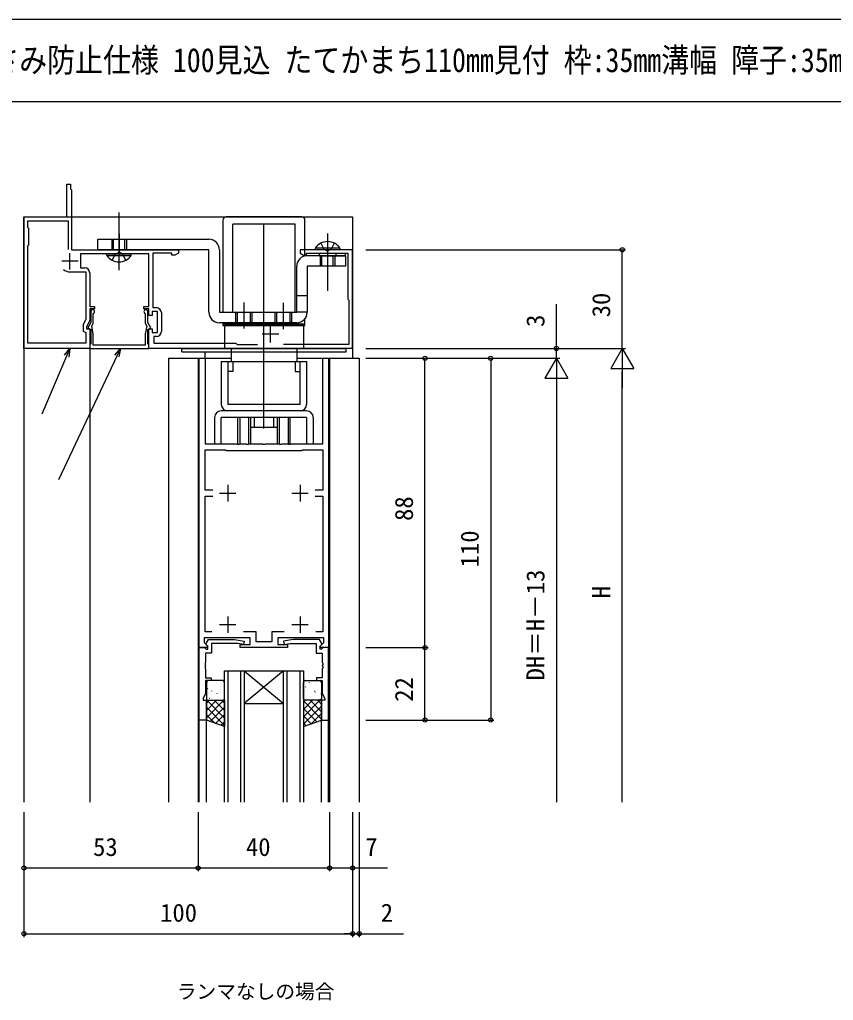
# Model space of a CAD drawing. Units: millimetres, scale not verified. Extents: x -437 to 438, y -344 to 341.
# Drawn here: x -138.4 to 109.2, y 8 to 306.3 of the extents above; entities that cross this region are included whole.
import ezdxf
from ezdxf.enums import TextEntityAlignment as Align

# ---------------------------------------------------------------- set-up
doc = ezdxf.new("R2010")
doc.units = ezdxf.units.MM
doc.header["$LTSCALE"] = 2
for name, color, linetype in [('0-1_USER1', 3, 'Continuous'), ('0-2_YKK_11', 7, 'Continuous'), ('0-3_YKK_12', 2, 'Continuous'), ('0-4_YKK_13', 4, 'Continuous'), ('0-6_YKK_D', 6, 'Continuous'), ('0-7_YKK_ZWAK', 7, 'Continuous')]:
    doc.layers.add(name, color=color, linetype=linetype)
doc.styles.add('ＭＳ ゴシック', font='')
doc.styles.get('ＭＳ ゴシック').set_extended_font_data('MS Gothic')

msp = doc.modelspace()

# ---------------------------------------------------------------- linework, layer by layer
at = {"layer": '0-2_YKK_11'}
for p, q in [((-120.543, 232.8), (-125.543, 232.8)), ((-123.043, 230.3), (-123.043, 235.3)), ((-95.243, 217.2), (-95.243, 211.4)), ((-62.043, 208.1), (-62.043, 213.1)), ((-59.543, 210.6), (-64.543, 210.6)), ((-75.043, 164.8), (-75.043, 159.8)), ((-53.043, 164.8), (-53.043, 159.8)), ((-77.543, 162.3), (-72.543, 162.3)), ((-55.543, 162.3), (-50.543, 162.3)), ((-77.543, 122.3), (-72.543, 122.3)), ((-75.043, 124.8), (-75.043, 119.8)), ((-55.543, 122.3), (-50.543, 122.3)), ((-53.043, 124.8), (-53.043, 119.8))]:
    msp.add_line(p, q, dxfattribs=at)
for points in [[(-117.043, 229.3), (-117.043, 219.1), (-115.543, 219.1), (-115.543, 218.3), (-117.043, 218.3), (-117.043, 214.945), (-118.043, 212.8), (-118.043, 212.3), (-117.043, 212.3), (-117.043, 206.3), (-137.043, 206.3), (-137.043, 246.3), (-124.043, 246.3), (-124.043, 256.3), (-122.843, 256.3), (-122.843, 254.8), (-122.543, 254.5), (-122.543, 236.3), (-90.043, 236.3), (-90.043, 235.3), (-91.134, 234.67), (-92.043, 234.67), (-92.043, 235.3), (-97.843, 235.3), (-97.843, 218.7), (-96.743, 218.7)], [(-123.043, 229.6), (-118.243, 229.6), (-118.243, 215.211), (-119.043, 213.495), (-119.043, 211.562), (-118.243, 211.1), (-118.243, 207.9), (-135.843, 207.9), (-135.843, 237.5), (-135.543, 237.8), (-135.543, 242.8), (-135.843, 243.1), (-135.843, 245.1), (-123.543, 245.1), (-123.543, 236.362)], [(-37.043, 206.3), (-37.043, 236.3), (-53.043, 236.3), (-53.043, 235.3), (-51.952, 234.67), (-51.043, 234.67), (-51.043, 235.3), (-38.543, 235.3), (-38.543, 221.3), (-38.243, 221), (-38.243, 207.5), (-58.074, 207.5)], [(-37.043, 206.3), (-99.043, 206.3), (-99.043, 212.3), (-98.043, 212.3), (-98.043, 211.1), (-96.443, 211.1), (-96.443, 217.5), (-98.043, 217.5), (-98.043, 216.3), (-99.043, 216.3), (-99.043, 218.3), (-100.543, 218.3), (-100.543, 219.1), (-99.043, 219.1), (-99.043, 235.1), (-119.843, 235.1), (-119.843, 230.8), (-118.543, 230.8)], [(-116.743, 217.5), (-116.743, 214.151), (-117.653, 212.575), (-116.743, 212.05), (-116.743, 207.733), (-116.893, 207.473), (-116.993, 207.3), (-116.993, 206.3)], [(-116.993, 206.3), (-99.093, 206.3), (-99.093, 207.3), (-99.193, 207.473), (-99.343, 207.733), (-99.343, 212.05), (-98.433, 212.575), (-99.343, 214.151), (-99.343, 217.5)], [(-100.276, 217.001), (-100.143, 216.752), (-100.143, 213.937), (-99.671, 213.119), (-100.143, 210.767), (-100.143, 207.3), (-115.943, 207.3), (-115.943, 210.767), (-116.415, 213.119), (-115.943, 213.937), (-115.943, 216.752), (-115.81, 217.001)], [(-96.743, 209.9), (-97.543, 209.9), (-97.543, 207.9), (-72.543, 207.9), (-72.143, 207.5), (-66.012, 207.5)], [(-44.343, 203.3), (-44.343, 115.3), (-46.819, 115.3), (-46.979, 115.688), (-45.843, 116.824), (-45.843, 118.3), (-59.843, 118.3), (-59.843, 116.3), (-56.843, 116.3), (-56.843, 115.3), (-71.243, 115.3), (-71.243, 116.3), (-68.243, 116.3), (-68.243, 118.3), (-82.243, 118.3), (-82.243, 116.824), (-81.107, 115.688), (-81.267, 115.3), (-83.743, 115.3), (-83.743, 203.3), (-81.943, 203.3), (-81.943, 177.3), (-72.251, 177.3), (-72.068, 177.18), (-71.518, 177.18), (-71.335, 177.3), (-69.501, 177.3), (-69.318, 177.18), (-68.768, 177.18), (-68.585, 177.3), (-64.501, 177.3), (-64.318, 177.18), (-63.768, 177.18), (-63.585, 177.3), (-59.501, 177.3), (-59.318, 177.18), (-58.768, 177.18), (-58.585, 177.3), (-56.751, 177.3), (-56.568, 177.18)], [(-56.568, 177.18), (-56.018, 177.18), (-55.835, 177.3), (-46.143, 177.3), (-46.143, 203.3), (-44.343, 203.3)], [(-79.614, 163.2), (-81.943, 163.2), (-81.943, 175.5), (-75.743, 175.5), (-75.543, 175.3), (-52.543, 175.3), (-52.343, 175.5), (-46.143, 175.5), (-46.143, 163.2), (-48.472, 163.2)], [(-79.845, 120.1), (-81.943, 120.1), (-81.943, 161.4), (-79.614, 161.4)], [(-48.472, 161.4), (-46.143, 161.4), (-46.143, 120.1), (-48.241, 120.1)], [(-57.845, 120.1), (-61.643, 120.1), (-61.643, 117.1), (-66.443, 117.1), (-66.443, 120.1), (-70.241, 120.1)]]:
    msp.add_lwpolyline(points, dxfattribs=at)
for points in [[(-83.744, 93.3), (-83.744, 115.3), (-82.114, 115.3), (-81.814, 115), (-81.614, 114.8), (-81.144, 114.8), (-81.144, 115.75), (-81.644, 116.25), (-81.644, 116.588), (-80.944, 117.8), (-72.936, 117.8), (-70.057, 117.292), (-70.231, 116.308), (-71.889, 116.6), (-79.944, 116.6), (-79.944, 113.6), (-81.814, 113.6), (-81.814, 110.808), (-81.934, 110.625), (-81.934, 110.075), (-81.814, 109.892), (-81.814, 109.808), (-81.934, 109.625), (-81.934, 109.075), (-81.814, 108.892), (-81.814, 106.1), (-80.044, 106.1), (-80.044, 105.3), (-81.814, 105.3), (-81.814, 101.365), (-82.544, 99.8), (-82.544, 99.3), (-81.544, 99.3), (-81.544, 93.3)], [(-44.343, 93.3), (-44.343, 115.3), (-45.973, 115.3), (-46.273, 115), (-46.473, 114.8), (-46.943, 114.8), (-46.943, 115.75), (-46.443, 116.25), (-46.443, 116.588), (-47.143, 117.8), (-55.151, 117.8), (-58.03, 117.292), (-57.856, 116.308), (-56.198, 116.6), (-48.143, 116.6), (-48.143, 113.6), (-46.273, 113.6), (-46.273, 110.808), (-46.153, 110.625), (-46.153, 110.075), (-46.273, 109.892), (-46.273, 109.808), (-46.153, 109.625), (-46.153, 109.075), (-46.273, 108.892), (-46.273, 106.1), (-48.043, 106.1), (-48.043, 105.3), (-46.273, 105.3), (-46.273, 101.365), (-45.543, 99.8), (-45.543, 99.3), (-46.543, 99.3), (-46.543, 93.3)]]:
    msp.add_lwpolyline(points, close=True, dxfattribs=at)
for centre, radius, start, end in [((-123.043, 232.8), 3.2, 231.63349, 270), ((-118.543, 229.3), 1.5, 0, 89.99998), ((-116.143, 217.5), 0.6, 303.74899, 179.99996), ((-99.943, 217.5), 0.6, 0, 236.25101), ((-96.743, 217.2), 1.5, 0, 89.99998), ((-96.743, 211.4), 1.5, 270, 359.99998)]:
    msp.add_arc(centre, radius, start, end, dxfattribs=at)
at = {"layer": '0-3_YKK_12'}
for p, q in [((-137.043, 246.3), (-37.043, 246.3)), ((-137.043, 246.3), (-137.043, 68.3)), ((-37.043, 246.3), (-37.043, 203.3)), ((-117.043, 206.3), (-117.043, 68.3)), ((-93.043, 203.3), (-93.043, 68.3)), ((-93.043, 203.3), (-74.094, 203.3)), ((-84.043, 203.3), (-84.043, 68.3)), ((-82.043, 205.3), (-82.043, 203.299)), ((-54.094, 203.3), (-35.043, 203.3)), ((-44.043, 203.3), (-44.043, 68.3)), ((-35.043, 203.3), (-35.043, 68.3)), ((-75.043, 108.3), (-75.043, 68.3)), ((-71.043, 68.3), (-71.043, 108.3)), ((-70.043, 108.3), (-58.043, 108.3)), ((-70.043, 108.3), (-58.043, 98.3)), ((-58.043, 108.3), (-70.043, 98.3)), ((-57.043, 108.3), (-57.043, 68.3)), ((-53.043, 68.3), (-53.043, 108.3)), ((-70.043, 98.3), (-58.043, 98.3)), ((-83.742, 68.3), (-83.742, 93.3)), ((-81.542, 68.3), (-81.542, 93.3)), ((-46.542, 68.3), (-46.542, 93.3)), ((-44.342, 68.3), (-44.342, 93.3))]:
    msp.add_line(p, q, dxfattribs=at)
for points in [[(-76.043, 68.3), (-76.043, 108.3), (-70.043, 108.3), (-70.043, 68.3)], [(-58.043, 68.3), (-58.043, 108.3), (-52.043, 108.3), (-52.043, 68.3)]]:
    msp.add_lwpolyline(points, dxfattribs=at)
at = {"layer": '0-4_YKK_13'}
for p, q in [((-108.123, 230.1), (-108.123, 247.6)), ((-76.544, 245.297), (-76.544, 217.3)), ((-52.544, 246.297), (-75.544, 246.297)), ((-51.544, 234.429), (-51.544, 245.297)), ((-54.544, 244.097), (-73.544, 244.097)), ((-73.544, 217.3), (-73.544, 244.097)), ((-64.044, 181.996), (-64.044, 244.097)), ((-54.544, 217.3), (-54.544, 244.097)), ((-114.573, 239.5), (-80.773, 239.5)), ((-110.323, 239.5), (-110.323, 236.3)), ((-109.773, 236.3), (-109.773, 239.5)), ((-108.073, 241.198), (-108.073, 234.688)), ((-106.373, 236.3), (-106.373, 239.5)), ((-105.823, 239.5), (-105.823, 236.3)), ((-44.674, 241.303), (-44.674, 223.803)), ((-44.673, 239.311), (-44.673, 228.814)), ((-80.773, 217.3), (-80.773, 236.3)), ((-40.924, 236.303), (-48.424, 236.303)), ((-40.924, 236.812), (-40.924, 236.303)), ((-111.873, 234.591), (-111.873, 235.1)), ((-111.873, 235.1), (-104.373, 235.1)), ((-39.173, 234.5), (-50.873, 234.5)), ((-47.173, 235.3), (-39.173, 235.3)), ((-47.173, 234.5), (-47.173, 235.3)), ((-47.173, 234.5), (-39.173, 234.5)), ((-46.923, 234.5), (-46.923, 231.3)), ((-46.373, 231.3), (-46.373, 234.5)), ((-42.973, 231.3), (-42.973, 234.5)), ((-42.423, 234.5), (-42.423, 231.3)), ((-42.173, 235.3), (-42.173, 234.5)), ((-39.173, 234.5), (-39.173, 235.3)), ((-50.873, 222.3), (-54.073, 222.3)), ((-70.069, 212.365), (-70.069, 220.287)), ((-58.069, 212.197), (-58.069, 220.119)), ((-72.569, 214.1), (-72.569, 217.3)), ((-72.069, 214.1), (-72.069, 217.3)), ((-68.069, 214.1), (-68.069, 217.3)), ((-67.569, 214.1), (-67.569, 217.3)), ((-60.569, 214.1), (-60.569, 217.3)), ((-60.069, 214.1), (-60.069, 217.3)), ((-56.069, 214.1), (-56.069, 217.3)), ((-55.569, 214.1), (-55.569, 217.3)), ((-50.873, 217.3), (-54.073, 217.3)), ((-54.073, 214.1), (-77.573, 214.1)), ((-76.544, 213.797), (-51.544, 213.797)), ((-76.044, 213.297), (-76.044, 206.3)), ((-52.044, 213.297), (-76.044, 213.297)), ((-52.044, 213.297), (-52.044, 206.3)), ((-89.044, 205.3), (-89.044, 206.3)), ((-89.044, 206.3), (-39.044, 206.3)), ((-74.044, 206.297), (-74.044, 202.297)), ((-54.044, 206.297), (-54.044, 202.297)), ((-77.044, 202.297), (-51.044, 202.297)), ((-77.044, 202.297), (-77.044, 189.297)), ((-75.044, 202.297), (-75.044, 189.297)), ((-73.544, 202.297), (-73.544, 199.297)), ((-54.544, 202.297), (-54.544, 199.297)), ((-53.044, 189.297), (-53.044, 202.297)), ((-51.044, 202.297), (-51.044, 189.297)), ((-73.544, 199.297), (-75.044, 199.297)), ((-54.544, 199.297), (-53.044, 199.297)), ((-53.044, 189.297), (-75.044, 189.297)), ((-79.044, 185.297), (-79.044, 177.297)), ((-51.044, 187.297), (-77.044, 187.297)), ((-77.044, 177.297), (-77.044, 185.297)), ((-51.044, 185.297), (-77.044, 185.297)), ((-68.044, 185.297), (-72.044, 185.297)), ((-72.044, 185.297), (-72.044, 177.297)), ((-71.387, 185.297), (-71.387, 177.297)), ((-68.702, 185.297), (-68.702, 177.297)), ((-68.044, 177.297), (-68.044, 185.297)), ((-67.044, 185.297), (-67.044, 182.297)), ((-61.044, 182.297), (-61.044, 185.297)), ((-56.044, 185.297), (-60.044, 185.297)), ((-60.044, 185.297), (-60.044, 177.297)), ((-59.387, 185.297), (-59.387, 177.297)), ((-56.702, 185.297), (-56.702, 177.297)), ((-56.044, 177.297), (-56.044, 185.297)), ((-51.044, 185.297), (-51.044, 177.297)), ((-49.044, 185.297), (-49.044, 177.297)), ((-60.044, 182.297), (-68.044, 182.297)), ((-81.543, 104.8), (-81.543, 99.8)), ((-81.349, 104.736), (-81.305, 104.76)), ((-76.543, 105.3), (-81.043, 105.3)), ((-76.043, 99.8), (-76.043, 104.8)), ((-52.043, 99.8), (-52.043, 104.8)), ((-51.543, 105.3), (-47.043, 105.3)), ((-50.171, 104.733), (-50.127, 104.757)), ((-46.543, 104.8), (-46.543, 99.8)), ((-81.157, 102.792), (-81.11, 102.88)), ((-79.915, 102.112), (-79.871, 102.136)), ((-79.324, 104.002), (-79.28, 104.026)), ((-79.01, 103.582), (-79.003, 103.59)), ((-77.247, 103.57), (-77.204, 103.594)), ((-77.224, 101.562), (-77.218, 101.57)), ((-51.606, 102.067), (-51.599, 102.074)), ((-51.323, 103.309), (-51.276, 103.398)), ((-50.814, 102.542), (-50.77, 102.566)), ((-49.631, 104.272), (-49.624, 104.279)), ((-48.737, 102.109), (-48.693, 102.133)), ((-48.433, 101.785), (-48.387, 101.873)), ((-48.146, 103.999), (-48.102, 104.023)), ((-47.845, 102.252), (-47.838, 102.259)), ((-81.543, 98.456), (-80.699, 99.3)), ((-81.543, 96.211), (-78.454, 99.3)), ((-81.543, 93.966), (-76.209, 99.3)), ((-76.043, 93.898), (-81.445, 99.3)), ((-81.043, 99.3), (-76.543, 99.3)), ((-80.985, 101.377), (-80.978, 101.385)), ((-80.558, 99.921), (-80.514, 99.945)), ((-76.043, 96.143), (-79.2, 99.3)), ((-79.166, 99.395), (-79.159, 99.402)), ((-78.482, 99.488), (-78.438, 99.512)), ((-78.267, 101.267), (-78.221, 101.355)), ((-77.89, 101.378), (-77.847, 101.402)), ((-76.043, 98.388), (-76.955, 99.3)), ((-52.043, 98.77), (-51.513, 99.3)), ((-52.043, 96.525), (-49.268, 99.3)), ((-52.043, 94.28), (-47.023, 99.3)), ((-46.543, 93.584), (-52.043, 99.084)), ((-47.043, 99.3), (-51.543, 99.3)), ((-51.405, 100.652), (-51.361, 100.676)), ((-46.543, 95.829), (-50.014, 99.3)), ((-49.786, 100.084), (-49.78, 100.092)), ((-49.38, 99.918), (-49.337, 99.942)), ((-46.543, 98.074), (-47.769, 99.3)), ((-47.304, 99.486), (-47.26, 99.509)), ((-46.713, 101.375), (-46.669, 101.399)), ((-76.043, 91.653), (-81.543, 97.153)), ((-80.385, 92.879), (-76.043, 97.221)), ((-52.043, 92.035), (-46.543, 97.535)), ((-47.981, 92.777), (-52.043, 96.839)), ((-79.016, 92.381), (-81.543, 94.908)), ((-78.738, 92.28), (-76.043, 94.976)), ((-77.092, 91.681), (-76.043, 92.731)), ((-49.628, 92.178), (-52.043, 94.594)), ((-49.67, 92.163), (-46.543, 95.29)), ((-51.274, 91.58), (-52.043, 92.349))]:
    msp.add_line(p, q, dxfattribs=at)
for points in [[(-80.773, 236.3), (-114.573, 236.3), (-114.573, 239.5)], [(-77.573, 236.3), (-77.573, 217.3), (-54.073, 217.3), (-54.073, 231.3)], [(-40.924, 236.812), (-48.424, 236.812), (-48.424, 236.303)], [(-46.724, 238.312), (-45.819, 236.456), (-44.674, 235.848)], [(-42.624, 238.312), (-43.529, 236.456), (-44.674, 235.848)], [(-111.873, 234.591), (-104.373, 234.591), (-104.373, 235.1)], [(-110.173, 233.091), (-109.268, 234.946), (-108.123, 235.555)], [(-106.073, 233.091), (-106.978, 234.946), (-108.123, 235.555)], [(-39.173, 234.5), (-39.173, 231.3), (-50.873, 231.3), (-50.873, 217.3)], [(-76.544, 214.1), (-76.544, 213.297), (-51.544, 213.297), (-51.544, 215.339)], [(-89.044, 205.3), (-39.044, 205.3), (-39.044, 206.3)]]:
    msp.add_lwpolyline(points, dxfattribs=at)
for points in [[(-76.043, 91.3), (-81.543, 93.3), (-81.543, 99.3), (-76.043, 99.3)], [(-52.043, 91.3), (-46.543, 93.3), (-46.543, 99.3), (-52.043, 99.3)]]:
    msp.add_lwpolyline(points, close=True, dxfattribs=at)
for centre, radius, start, end in [((-75.544, 245.297), 1, 90, 180), ((-52.544, 245.297), 1, 360, 90), ((-80.773, 236.3), 3.2, 0, 90), ((-44.674, 234.276), 4.527, 34.06671, 145.93329), ((-108.123, 237.127), 4.527, 214.06671, 325.93329), ((-50.873, 231.3), 3.2, 90, 180), ((-77.573, 217.3), 3.2, 180, 270), ((-54.073, 217.3), 3.2, 270, 0), ((-75.044, 189.297), 2, 180, 270), ((-53.044, 189.297), 2, 270, 0), ((-77.044, 185.297), 2, 90, 180), ((-51.044, 185.297), 2, 0, 90), ((-81.043, 104.8), 0.5, 90.01621, 180), ((-76.543, 104.8), 0.5, 0, 90), ((-51.543, 104.8), 0.5, 90, 180), ((-47.043, 104.8), 0.5, 0, 89.98379), ((-81.047, 99.796), 0.496, 179.49494, 270.50506), ((-76.543, 99.8), 0.5, 270, 360), ((-51.543, 99.8), 0.5, 180, 270), ((-47.039, 99.796), 0.496, 269.49494, 0.50506)]:
    msp.add_arc(centre, radius, start, end, dxfattribs=at)
at = {"layer": '0-6_YKK_D'}
for p, q in [((-33.043, 236.3), (45.957, 236.3)), ((44.957, 206.3), (44.957, 236.3)), ((24.957, 206.3), (24.957, 219.747)), ((-33.043, 206.3), (45.957, 206.3)), ((-33.043, 206.3), (25.957, 206.3)), ((-33.043, 206.3), (45.957, 206.3)), ((24.957, 203.3), (24.957, 206.3)), ((44.957, 206.3), (41.457, 200.238)), ((44.957, 206.3), (48.457, 200.238)), ((44.957, 206.3), (44.957, 194.176)), ((-33.043, 203.3), (5.957, 203.3)), ((-33.043, 203.3), (25.957, 203.3)), ((-33.043, 203.3), (25.957, 203.3)), ((-33.043, 203.3), (-14.043, 203.3)), ((-15.043, 115.3), (-15.043, 203.3)), ((4.957, 203.3), (4.957, 93.3)), ((24.957, 203.3), (21.457, 197.238)), ((24.957, 203.3), (24.957, 200.75)), ((24.957, 203.3), (28.457, 197.238)), ((24.957, 203.3), (24.957, 191.176)), ((41.457, 200.238), (48.457, 200.238)), ((21.457, 197.238), (28.457, 197.238)), ((44.957, 68.3), (44.957, 199.3)), ((24.957, 196.3), (24.957, 68.3)), ((-33.043, 115.3), (-14.043, 115.3)), ((-33.043, 115.3), (-14.043, 115.3)), ((-15.043, 93.3), (-15.043, 115.3)), ((-33.043, 93.3), (5.957, 93.3)), ((-33.043, 93.3), (-14.043, 93.3)), ((-137.043, 65.3), (-137.043, 47.3)), ((-137.043, 65.3), (-137.043, 27.3)), ((-84.043, 65.3), (-84.043, 47.3)), ((-84.043, 65.3), (-84.043, 47.3)), ((-44.043, 65.3), (-44.043, 47.3)), ((-44.043, 65.3), (-44.043, 47.3)), ((-37.043, 65.3), (-37.043, 47.3)), ((-37.043, 65.3), (-37.043, 27.3)), ((-37.043, 65.3), (-37.043, 27.3)), ((-35.043, 65.3), (-35.043, 27.3)), ((-137.043, 48.3), (-84.043, 48.3)), ((-84.043, 48.3), (-44.043, 48.3)), ((-137.043, 28.3), (-37.043, 28.3)), ((-37.043, 28.3), (-39.593, 28.3)), ((-37.043, 28.3), (-35.043, 28.3)), ((-35.043, 28.3), (-21.596, 28.3))]:
    msp.add_line(p, q, dxfattribs=at)
for points in [[(-123.053, 206.3), (-124.06, 203.957), (-131.646, 186.3)], [(-107.672, 206.3), (-108.758, 203.993), (-126.497, 166.3)], [(-124.688, 204.227), (-123.053, 206.3), (-123.432, 203.687)], [(-109.376, 204.284), (-107.672, 206.3), (-108.139, 203.702)], [(-44.043, 48.3), (-37.043, 48.3), (-26.445, 48.3)]]:
    msp.add_lwpolyline(points, dxfattribs=at)
for centre in [(44.957, 236.3), (24.957, 206.3), (-15.043, 203.3), (4.957, 203.3), (-15.043, 115.3), (-15.043, 115.3), (-15.043, 93.3), (4.957, 93.3), (-137.043, 48.3), (-84.043, 48.3), (-84.043, 48.3), (-44.043, 48.3), (-44.043, 48.3), (-37.043, 48.3), (-137.043, 28.3), (-37.043, 28.3), (-37.043, 28.3), (-35.043, 28.3)]:
    msp.add_circle(centre, 0.637, dxfattribs=at)
at = {"layer": '0-7_YKK_ZWAK'}
for p, q in [((438.3, 306.3), (-436.7, 306.3)), ((438.3, 281.3), (-436.7, 281.3))]:
    msp.add_line(p, q, dxfattribs=at)

# ---------------------------------------------------------------- texts
at = {"layer": '0-1_USER1', "style": 'ＭＳ ゴシック', "width": 0.85}
msp.add_text('自由開きドア【フロアヒンジドア】指はさみ防止仕様 100見込 たてかまち110mm見付 枠:35mm溝幅 障子:35mm溝幅', height=7.331, dxfattribs=at).set_placement((-299.97, 288.13), align=Align.BOTTOM_LEFT)
at = {"layer": '0-1_USER1', "style": 'ＭＳ ゴシック'}
msp.add_text('ランマなしの場合', height=4.399, dxfattribs=at).set_placement((-90.56, 7.215), align=Align.BOTTOM_LEFT)
at = {"layer": '0-6_YKK_D', "style": 'ＭＳ ゴシック'}
for s, p in [('30', (42.957, 215.76)), ('3', (22.957, 212.846)), ('88', (-17.043, 153.845)), ('110', (2.957, 139.735)), ('DH＝H－13', (22.957, 105.326)), ('H', (42.957, 130.306)), ('22', (-17.043, 98.845))]:
    msp.add_text(s, height=5.499, rotation=90, dxfattribs=at).set_placement(p, align=Align.BOTTOM_LEFT)
for s, p in [('53', (-115.998, 50.3)), ('40', (-69.498, 50.3)), ('7', (-33.217, 50.3)), ('100', (-95.608, 30.3)), ('2', (-28.497, 30.3))]:
    msp.add_text(s, height=5.499, dxfattribs=at).set_placement(p, align=Align.BOTTOM_LEFT)

doc.saveas('drawing.dxf')
